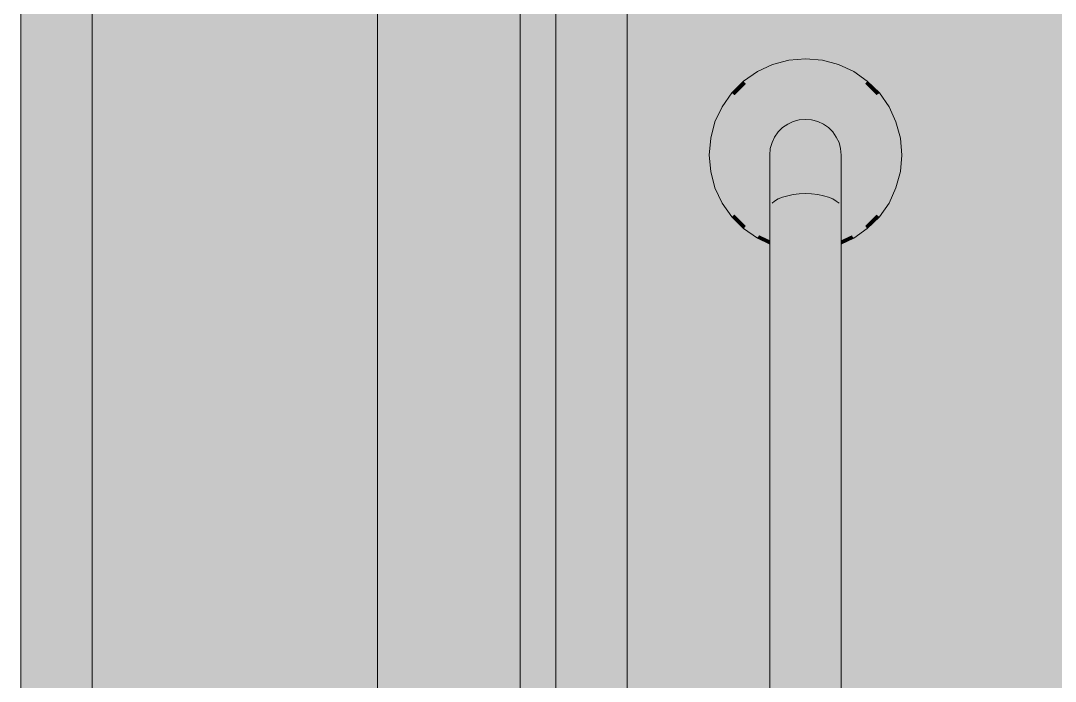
# Model space of a CAD drawing. Header units: millimetres. Extents: x 1499747 to 4230374, y -28481 to 441852.
# Drawn here: x 4052567 to 4052857, y 364830.8 to 365016 of the extents above; entities that cross this region are included whole.
import ezdxf

# ---------------------------------------------------------------- set-up
doc = ezdxf.new("R2010")
doc.units = ezdxf.units.MM
doc.header["$MEASUREMENT"] = 0
doc.layers.add('Чертеж и Рисунок', color=7, linetype='Continuous')

# ---------------------------------------------------------------- blocks, each defined once
blk = doc.blocks.new('zw$CFC4')
at = {"layer": 'Чертеж и Рисунок', "linetype": 'Continuous', "lineweight": 0, "true_color": 0x2e2e2e}
for points in [[(0, 0), (0, 2777.17), (20, 2757.17), (20, 0)], [(140, 120), (20, 0), (20, 2756.43), (140, 2636.43)]]:
    blk.add_hatch(color=250, dxfattribs=at).paths.add_polyline_path(points)
at = {"layer": 'Чертеж и Рисунок', "linetype": 'Continuous', "lineweight": 0, "true_color": 0x84adf9}
blk.add_hatch(color=161, dxfattribs=at).paths.add_polyline_path([(760, 120), (140, 120), (140, 2635), (760, 2635)])
at = {"layer": 'Чертеж и Рисунок', "color": 7, "linetype": 'Continuous', "lineweight": 5}
for points in [[(0, 2775), (0, 0)], [(20, 2755), (20, 0)], [(140, 120), (140, 2597.7)]]:
    blk.add_lwpolyline(points, dxfattribs=at)
blk = doc.blocks.new('zw$3D87')
at = {"color": 1, "lineweight": 40}
blk.add_blockref('zw$CFC4', (55.3, 0), dxfattribs=at)

msp = doc.modelspace()

# ---------------------------------------------------------------- hatches: boundary and pattern name
at = {"layer": 'Чертеж и Рисунок', "linetype": 'Continuous', "lineweight": 0, "true_color": 0x2e2e2e}
for points in [[(4052666.97095, 363828.35626), (4052716.97103, 363828.35626), (4052716.97103, 366628.36054), (4052666.97095, 366628.36054)], [(4052716.97103, 363828.35626), (4052736.97106, 363828.35626), (4052736.97106, 366583.36047), (4052716.97103, 366603.3605)], [(4052761.3711, 364982.95802), (4052760.9711, 364978.35802), (4052761.3711, 364973.85801), (4052762.4711, 364969.558), (4052764.4711, 364965.358), (4052767.07111, 364961.65799), (4052770.27111, 364958.45799), (4052773.97112, 364955.85798), (4052776.97112, 364954.45798), (4052776.97112, 364978.35802), (4052777.07112, 364980.15802), (4052777.57112, 364981.85802), (4052778.27112, 364983.35802), (4052779.27113, 364984.85803), (4052780.47113, 364986.05803), (4052781.97113, 364987.05803), (4052783.47113, 364987.75803), (4052785.17113, 364988.25803), (4052786.97114, 364988.35803), (4052788.67114, 364988.25803), (4052790.37114, 364987.75803), (4052791.97114, 364987.05803), (4052793.37115, 364986.05803), (4052794.57115, 364984.85803), (4052795.57115, 364983.35802), (4052796.37115, 364981.85802), (4052796.77115, 364980.15802), (4052796.97115, 364978.35802), (4052796.97115, 364954.45798), (4052799.97116, 364955.85798), (4052803.67116, 364958.45799), (4052806.87117, 364961.65799), (4052809.47117, 364965.358), (4052811.37117, 364969.558), (4052812.57118, 364973.85801), (4052812.97118, 364978.35802), (4052812.57118, 364982.95802), (4052811.37117, 364987.25803), (4052809.47117, 364991.35804), (4052806.87117, 364995.15804), (4052803.67116, 364998.35805), (4052799.97116, 365000.95805), (4052795.87115, 365002.85805), (4052791.47114, 365003.95806), (4052786.97114, 365004.35806), (4052782.47113, 365003.95806), (4052778.07112, 365002.85805), (4052773.97112, 365000.95805), (4052770.27111, 364998.35805), (4052767.07111, 364995.15804), (4052764.4711, 364991.35804), (4052762.4711, 364987.25803)], [(4052773.47112, 365001.65805), (4052777.77112, 365003.65806), (4052777.77112, 365003.75806), (4052773.47112, 365001.75805)], [(4052773.47112, 365001.75805), (4052777.77112, 365003.75806), (4052777.67112, 365003.75806)], [(4052777.77112, 365003.65806), (4052773.47112, 365001.65805), (4052773.57112, 365001.55805), (4052777.77112, 365003.55805)], [(4052777.77112, 365003.55805), (4052773.57112, 365001.55805), (4052773.57112, 365001.45805), (4052777.87112, 365003.45805)], [(4052773.67112, 365001.35805), (4052777.87112, 365003.25805), (4052777.87112, 365003.45805), (4052773.57112, 365001.45805)], [(4052773.77112, 365001.25805), (4052777.97112, 365003.15805), (4052777.87112, 365003.25805), (4052773.67112, 365001.35805)], [(4052773.87112, 365001.05805), (4052777.97112, 365002.95805), (4052777.97112, 365003.15805), (4052773.77112, 365001.25805)], [(4052773.97112, 365000.95805), (4052778.07112, 365002.85805), (4052777.97112, 365002.95805), (4052773.87112, 365001.05805)], [(4052777.77112, 365003.75806), (4052782.27113, 365004.95806), (4052777.67112, 365003.75806)], [(4052777.77112, 365003.65806), (4052782.27113, 365004.85806), (4052782.27113, 365004.95806), (4052777.77112, 365003.75806)], [(4052777.77112, 365003.65806), (4052777.77112, 365003.55805), (4052782.27113, 365004.75806), (4052782.27113, 365004.85806)], [(4052777.77112, 365003.55805), (4052777.87112, 365003.45805), (4052782.27113, 365004.65806), (4052782.27113, 365004.75806)], [(4052777.87112, 365003.25805), (4052782.37113, 365004.45806), (4052782.27113, 365004.65806), (4052777.87112, 365003.45805)], [(4052777.97112, 365003.15805), (4052782.37113, 365004.35806), (4052782.37113, 365004.45806), (4052777.87112, 365003.25805)], [(4052777.97112, 365002.95805), (4052782.37113, 365004.15806), (4052782.37113, 365004.35806), (4052777.97112, 365003.15805)], [(4052778.07112, 365002.85805), (4052782.47113, 365003.95806), (4052782.37113, 365004.15806), (4052777.97112, 365002.95805)], [(4052782.27113, 365004.85806), (4052786.97114, 365005.25806), (4052786.97114, 365005.35806), (4052782.27113, 365004.95806)], [(4052786.97114, 365005.25806), (4052782.27113, 365004.85806), (4052782.27113, 365004.75806), (4052786.97114, 365005.15806)], [(4052786.97114, 365005.15806), (4052782.27113, 365004.75806), (4052782.27113, 365004.65806), (4052786.97114, 365005.05806)], [(4052782.37113, 365004.45806), (4052786.97114, 365004.85806), (4052786.97114, 365005.05806), (4052782.27113, 365004.65806)], [(4052782.37113, 365004.35806), (4052786.97114, 365004.75806), (4052786.97114, 365004.85806), (4052782.37113, 365004.45806)], [(4052782.37113, 365004.15806), (4052786.97114, 365004.55806), (4052786.97114, 365004.75806), (4052782.37113, 365004.35806)], [(4052782.47113, 365003.95806), (4052786.97114, 365004.35806), (4052786.97114, 365004.55806), (4052782.37113, 365004.15806)], [(4052786.97114, 365005.25806), (4052791.57114, 365004.85806), (4052791.57114, 365004.95806), (4052786.97114, 365005.35806)], [(4052786.97114, 365005.35806), (4052791.57114, 365004.95806), (4052791.67114, 365004.95806)], [(4052791.57114, 365004.85806), (4052786.97114, 365005.25806), (4052786.97114, 365005.15806), (4052791.57114, 365004.75806)], [(4052791.57114, 365004.75806), (4052786.97114, 365005.15806), (4052786.97114, 365005.05806), (4052791.57114, 365004.65806)], [(4052786.97114, 365004.85806), (4052791.57114, 365004.45806), (4052791.57114, 365004.65806), (4052786.97114, 365005.05806)], [(4052786.97114, 365004.75806), (4052791.47114, 365004.35806), (4052791.57114, 365004.45806), (4052786.97114, 365004.85806)], [(4052786.97114, 365004.55806), (4052791.47114, 365004.15806), (4052791.47114, 365004.35806), (4052786.97114, 365004.75806)], [(4052786.97114, 365004.35806), (4052791.47114, 365003.95806), (4052791.47114, 365004.15806), (4052786.97114, 365004.55806)], [(4052791.47114, 365004.35806), (4052795.97115, 365003.15805), (4052795.97115, 365003.25805), (4052791.57114, 365004.45806)], [(4052791.47114, 365004.15806), (4052795.87115, 365002.95805), (4052795.97115, 365003.15805), (4052791.47114, 365004.35806)], [(4052791.47114, 365003.95806), (4052795.87115, 365002.85805), (4052795.87115, 365002.95805), (4052791.47114, 365004.15806)], [(4052791.57114, 365004.85806), (4052796.17115, 365003.65806), (4052796.17115, 365003.75806), (4052791.57114, 365004.95806)], [(4052791.57114, 365004.95806), (4052796.17115, 365003.75806), (4052791.67114, 365004.95806)], [(4052791.57114, 365004.85806), (4052791.57114, 365004.75806), (4052796.07115, 365003.55805), (4052796.17115, 365003.65806)], [(4052791.57114, 365004.65806), (4052796.07115, 365003.45805), (4052796.07115, 365003.55805), (4052791.57114, 365004.75806)], [(4052791.57114, 365004.45806), (4052795.97115, 365003.25805), (4052796.07115, 365003.45805), (4052791.57114, 365004.65806)], [(4052795.87115, 365002.95805), (4052800.07116, 365001.05805), (4052800.07116, 365001.25805), (4052795.97115, 365003.15805)], [(4052795.87115, 365002.85805), (4052799.97116, 365000.95805), (4052800.07116, 365001.05805), (4052795.87115, 365002.95805)], [(4052795.97115, 365003.25805), (4052800.17116, 365001.35805), (4052800.27116, 365001.45805), (4052796.07115, 365003.45805)], [(4052795.97115, 365003.15805), (4052800.07116, 365001.25805), (4052800.17116, 365001.35805), (4052795.97115, 365003.25805)], [(4052796.17115, 365003.65806), (4052796.07115, 365003.55805), (4052800.37116, 365001.55805), (4052800.37116, 365001.65805)], [(4052796.07115, 365003.55805), (4052796.07115, 365003.45805), (4052800.27116, 365001.45805), (4052800.37116, 365001.55805)], [(4052796.17115, 365003.65806), (4052800.37116, 365001.65805), (4052800.37116, 365001.75805), (4052796.17115, 365003.75806)], [(4052796.17115, 365003.75806), (4052800.37116, 365001.75805), (4052800.47116, 365001.75805)], [(4052769.67111, 364999.05805), (4052773.47112, 365001.75805), (4052769.57111, 364999.05805)], [(4052769.67111, 364998.95805), (4052773.47112, 365001.65805), (4052773.47112, 365001.75805), (4052769.67111, 364999.05805)], [(4052769.67111, 364998.95805), (4052769.77111, 364998.85805), (4052773.57112, 365001.55805), (4052773.47112, 365001.65805)], [(4052769.77111, 364998.85805), (4052773.57112, 365001.45805), (4052773.57112, 365001.55805)], [(4052769.87111, 364998.65805), (4052773.67112, 365001.35805), (4052773.57112, 365001.45805), (4052769.77111, 364998.85805)], [(4052769.97111, 364998.55805), (4052773.77112, 365001.25805), (4052773.67112, 365001.35805), (4052769.87111, 364998.65805)], [(4052770.07111, 364998.45805), (4052773.87112, 365001.05805), (4052773.77112, 365001.25805), (4052769.97111, 364998.55805)], [(4052770.27111, 364998.35805), (4052773.97112, 365000.95805), (4052773.87112, 365001.05805), (4052770.07111, 364998.45805)], [(4052799.97116, 365000.95805), (4052803.67116, 364998.35805), (4052803.77116, 364998.45805), (4052800.07116, 365001.05805)], [(4052800.07116, 365001.25805), (4052803.87116, 364998.55805), (4052803.97116, 364998.65805), (4052800.17116, 365001.35805)], [(4052800.07116, 365001.05805), (4052803.77116, 364998.45805), (4052803.87116, 364998.55805), (4052800.07116, 365001.25805)], [(4052800.17116, 365001.35805), (4052803.97116, 364998.65805), (4052804.07116, 364998.85805), (4052800.27116, 365001.45805)], [(4052800.27116, 365001.45805), (4052804.07116, 364998.85805), (4052804.17116, 364998.85805), (4052800.37116, 365001.55805)], [(4052800.37116, 365001.65805), (4052804.17116, 364998.95805), (4052804.27116, 364999.05805), (4052800.37116, 365001.75805)], [(4052800.37116, 365001.75805), (4052804.27116, 364999.05805), (4052800.47116, 365001.75805)], [(4052800.37116, 365001.65805), (4052800.37116, 365001.55805), (4052804.17116, 364998.85805), (4052804.17116, 364998.95805)], [(4052766.37111, 364995.65804), (4052769.67111, 364998.95805), (4052769.67111, 364999.05805), (4052766.27111, 364995.75804)], [(4052766.27111, 364995.75804), (4052769.67111, 364999.05805), (4052769.57111, 364999.05805)], [(4052766.37111, 364995.65804), (4052766.47111, 364995.55804), (4052769.77111, 364998.85805), (4052769.67111, 364998.95805)], [(4052766.47111, 364995.55804), (4052766.57111, 364995.55804), (4052769.77111, 364998.85805)], [(4052766.67111, 364995.45804), (4052769.87111, 364998.65805), (4052769.77111, 364998.85805), (4052766.57111, 364995.55804)], [(4052766.77111, 364995.35804), (4052769.97111, 364998.55805), (4052769.87111, 364998.65805), (4052766.67111, 364995.45804)], [(4052766.87111, 364995.25804), (4052770.07111, 364998.45805), (4052769.97111, 364998.55805), (4052766.77111, 364995.35804)], [(4052767.07111, 364995.15804), (4052770.27111, 364998.35805), (4052770.07111, 364998.45805), (4052766.87111, 364995.25804)], [(4052803.67116, 364998.35805), (4052806.87117, 364995.15804), (4052806.97117, 364995.25804), (4052803.77116, 364998.45805)], [(4052803.77116, 364998.45805), (4052806.97117, 364995.25804), (4052807.07117, 364995.35804), (4052803.87116, 364998.55805)], [(4052803.87116, 364998.55805), (4052807.07117, 364995.35804), (4052807.27117, 364995.45804), (4052803.97116, 364998.65805)], [(4052803.97116, 364998.65805), (4052807.27117, 364995.45804), (4052807.37117, 364995.55804), (4052804.07116, 364998.85805)], [(4052804.17116, 364998.85805), (4052804.07116, 364998.85805), (4052807.37117, 364995.55804), (4052807.47117, 364995.55804)], [(4052804.17116, 364998.95805), (4052807.57117, 364995.65804), (4052807.57117, 364995.75804), (4052804.27116, 364999.05805)], [(4052804.17116, 364998.95805), (4052804.17116, 364998.85805), (4052807.47117, 364995.55804), (4052807.57117, 364995.65804)], [(4052804.27116, 364999.05805), (4052807.57117, 364995.75804), (4052807.67117, 364995.75804)], [(4052763.6711, 364991.85804), (4052766.37111, 364995.65804), (4052766.27111, 364995.75804), (4052763.5711, 364991.85804)], [(4052766.37111, 364995.65804), (4052763.6711, 364991.85804), (4052763.7711, 364991.75804), (4052766.47111, 364995.55804)], [(4052763.7711, 364991.75804), (4052763.8711, 364991.75804), (4052766.57111, 364995.55804), (4052766.47111, 364995.55804)], [(4052763.9711, 364991.65804), (4052766.67111, 364995.45804), (4052766.57111, 364995.55804), (4052763.8711, 364991.75804)], [(4052764.1711, 364991.55804), (4052766.77111, 364995.35804), (4052766.67111, 364995.45804), (4052763.9711, 364991.65804)], [(4052764.2711, 364991.45804), (4052766.87111, 364995.25804), (4052766.77111, 364995.35804), (4052764.1711, 364991.55804)], [(4052764.4711, 364991.35804), (4052767.07111, 364995.15804), (4052766.87111, 364995.25804), (4052764.2711, 364991.45804)], [(4052806.87117, 364995.15804), (4052809.47117, 364991.35804), (4052809.57117, 364991.45804), (4052806.97117, 364995.25804)], [(4052806.97117, 364995.25804), (4052809.57117, 364991.45804), (4052809.77117, 364991.55804), (4052807.07117, 364995.35804)], [(4052807.07117, 364995.35804), (4052809.77117, 364991.55804), (4052809.87117, 364991.65804), (4052807.27117, 364995.45804)], [(4052807.27117, 364995.45804), (4052809.87117, 364991.65804), (4052809.97117, 364991.75804), (4052807.37117, 364995.55804)], [(4052807.47117, 364995.55804), (4052807.37117, 364995.55804), (4052809.97117, 364991.75804), (4052810.17117, 364991.75804)], [(4052807.57117, 364995.65804), (4052807.47117, 364995.55804), (4052810.17117, 364991.75804), (4052810.17117, 364991.85804)], [(4052807.57117, 364995.65804), (4052810.17117, 364991.85804), (4052810.27117, 364991.85804), (4052807.57117, 364995.75804)], [(4052807.57117, 364995.75804), (4052810.27117, 364991.85804), (4052810.37117, 364991.85804), (4052807.67117, 364995.75804)], [(4052761.6711, 364987.65803), (4052763.5711, 364991.85804), (4052761.5711, 364987.65803)], [(4052761.6711, 364987.55803), (4052761.7711, 364987.55803), (4052763.7711, 364991.75804), (4052763.6711, 364991.85804)], [(4052761.6711, 364987.65803), (4052761.6711, 364987.55803), (4052763.6711, 364991.85804), (4052763.5711, 364991.85804)], [(4052761.7711, 364987.55803), (4052761.8711, 364987.55803), (4052763.8711, 364991.75804), (4052763.7711, 364991.75804)], [(4052763.8711, 364991.75804), (4052761.8711, 364987.55803), (4052762.0711, 364987.45803), (4052763.9711, 364991.65804)], [(4052763.9711, 364991.65804), (4052762.0711, 364987.45803), (4052762.1711, 364987.45803), (4052764.1711, 364991.55804)], [(4052762.1711, 364987.45803), (4052762.3711, 364987.35803), (4052764.2711, 364991.45804), (4052764.1711, 364991.55804)], [(4052762.3711, 364987.35803), (4052762.4711, 364987.25803), (4052764.4711, 364991.35804), (4052764.2711, 364991.45804)], [(4052809.47117, 364991.35804), (4052811.37117, 364987.25803), (4052811.57117, 364987.35803), (4052809.57117, 364991.45804)], [(4052809.57117, 364991.45804), (4052811.57117, 364987.35803), (4052811.67117, 364987.45803), (4052809.77117, 364991.55804)], [(4052809.77117, 364991.55804), (4052811.67117, 364987.45803), (4052811.87118, 364987.45803), (4052809.87117, 364991.65804)], [(4052809.87117, 364991.65804), (4052811.87118, 364987.45803), (4052811.97118, 364987.55803), (4052809.97117, 364991.75804)], [(4052810.17117, 364991.75804), (4052809.97117, 364991.75804), (4052811.97118, 364987.55803), (4052812.07118, 364987.55803)], [(4052810.17117, 364991.75804), (4052812.07118, 364987.55803), (4052812.17118, 364987.55803), (4052810.17117, 364991.85804)], [(4052810.17117, 364991.85804), (4052812.17118, 364987.55803), (4052812.27118, 364987.65803), (4052810.27117, 364991.85804)], [(4052810.27117, 364991.85804), (4052812.27118, 364987.65803), (4052810.37117, 364991.85804)], [(4052783.47113, 364967.258), (4052785.17113, 364967.458), (4052785.17113, 364988.25803), (4052783.47113, 364987.75803)], [(4052785.17113, 364967.458), (4052786.97114, 364967.558), (4052786.97114, 364988.35803), (4052785.17113, 364988.25803)], [(4052786.97114, 364967.558), (4052788.67114, 364967.458), (4052788.67114, 364988.25803), (4052786.97114, 364988.35803)], [(4052788.67114, 364967.458), (4052790.37114, 364967.258), (4052790.37114, 364987.75803), (4052788.67114, 364988.25803)], [(4052760.4711, 364983.05802), (4052761.6711, 364987.55803), (4052761.6711, 364987.65803), (4052760.3711, 364983.05802)], [(4052760.3711, 364983.05802), (4052761.6711, 364987.65803), (4052761.5711, 364987.65803)], [(4052761.6711, 364987.55803), (4052760.4711, 364983.05802), (4052760.5711, 364983.05802), (4052761.7711, 364987.55803)], [(4052761.7711, 364987.55803), (4052760.5711, 364983.05802), (4052760.6711, 364983.05802), (4052761.8711, 364987.55803)], [(4052760.8711, 364982.95802), (4052762.0711, 364987.45803), (4052761.8711, 364987.55803), (4052760.6711, 364983.05802)], [(4052760.9711, 364982.95802), (4052762.1711, 364987.45803), (4052762.0711, 364987.45803), (4052760.8711, 364982.95802)], [(4052761.1711, 364982.95802), (4052762.3711, 364987.35803), (4052762.1711, 364987.45803), (4052760.9711, 364982.95802)], [(4052761.3711, 364982.95802), (4052762.4711, 364987.25803), (4052762.3711, 364987.35803), (4052761.1711, 364982.95802)], [(4052779.27113, 364966.058), (4052780.47113, 364966.558), (4052780.47113, 364986.05803), (4052779.27113, 364984.85803)], [(4052780.47113, 364966.558), (4052781.97113, 364966.958), (4052781.97113, 364987.05803), (4052780.47113, 364986.05803)], [(4052781.97113, 364966.958), (4052783.47113, 364967.258), (4052783.47113, 364987.75803), (4052781.97113, 364987.05803)], [(4052790.37114, 364967.258), (4052791.97114, 364966.958), (4052791.97114, 364987.05803), (4052790.37114, 364987.75803)], [(4052791.97114, 364966.958), (4052793.37115, 364966.558), (4052793.37115, 364986.05803), (4052791.97114, 364987.05803)], [(4052793.37115, 364966.558), (4052794.57115, 364966.058), (4052794.57115, 364984.85803), (4052793.37115, 364986.05803)], [(4052811.37117, 364987.25803), (4052812.57118, 364982.95802), (4052812.67118, 364982.95802), (4052811.57117, 364987.35803)], [(4052811.57117, 364987.35803), (4052812.67118, 364982.95802), (4052812.87118, 364982.95802), (4052811.67117, 364987.45803)], [(4052811.67117, 364987.45803), (4052812.87118, 364982.95802), (4052813.07118, 364982.95802), (4052811.87118, 364987.45803)], [(4052811.87118, 364987.45803), (4052813.07118, 364982.95802), (4052813.17118, 364983.05802), (4052811.97118, 364987.55803)], [(4052812.07118, 364987.55803), (4052811.97118, 364987.55803), (4052813.17118, 364983.05802), (4052813.27118, 364983.05802)], [(4052812.17118, 364987.55803), (4052812.07118, 364987.55803), (4052813.27118, 364983.05802), (4052813.37118, 364983.05802)], [(4052812.17118, 364987.55803), (4052813.37118, 364983.05802), (4052813.47118, 364983.05802), (4052812.27118, 364987.65803)], [(4052812.27118, 364987.65803), (4052813.47118, 364983.05802), (4052813.57118, 364983.05802)], [(4052760.0711, 364978.35802), (4052760.4711, 364983.05802), (4052760.3711, 364983.05802), (4052759.9711, 364978.35802)], [(4052760.0711, 364978.35802), (4052760.1711, 364978.35802), (4052760.5711, 364983.05802), (4052760.4711, 364983.05802)], [(4052760.1711, 364978.35802), (4052760.2711, 364978.35802), (4052760.6711, 364983.05802), (4052760.5711, 364983.05802)], [(4052760.4711, 364978.35802), (4052760.8711, 364982.95802), (4052760.6711, 364983.05802), (4052760.2711, 364978.35802)], [(4052760.5711, 364978.35802), (4052760.9711, 364982.95802), (4052760.8711, 364982.95802), (4052760.4711, 364978.35802)], [(4052760.7711, 364978.35802), (4052761.1711, 364982.95802), (4052760.9711, 364982.95802), (4052760.5711, 364978.35802)], [(4052760.9711, 364978.35802), (4052761.3711, 364982.95802), (4052761.1711, 364982.95802), (4052760.7711, 364978.35802)], [(4052777.57112, 364964.858), (4052778.27112, 364965.458), (4052778.27112, 364983.35802), (4052777.57112, 364981.85802)], [(4052778.27112, 364965.458), (4052779.27113, 364966.058), (4052779.27113, 364984.85803), (4052778.27112, 364983.35802)], [(4052794.57115, 364966.058), (4052795.57115, 364965.458), (4052795.57115, 364983.35802), (4052794.57115, 364984.85803)], [(4052795.57115, 364965.458), (4052796.37115, 364964.858), (4052796.37115, 364981.85802), (4052795.57115, 364983.35802)], [(4052812.57118, 364982.95802), (4052812.97118, 364978.35802), (4052813.07118, 364978.35802), (4052812.67118, 364982.95802)], [(4052812.67118, 364982.95802), (4052813.07118, 364978.35802), (4052813.27118, 364978.35802), (4052812.87118, 364982.95802)], [(4052812.87118, 364982.95802), (4052813.27118, 364978.35802), (4052813.47118, 364978.35802), (4052813.07118, 364982.95802)], [(4052813.07118, 364982.95802), (4052813.47118, 364978.35802), (4052813.57118, 364978.35802), (4052813.17118, 364983.05802)], [(4052813.17118, 364983.05802), (4052813.57118, 364978.35802), (4052813.67118, 364978.35802), (4052813.27118, 364983.05802)], [(4052813.27118, 364983.05802), (4052813.67118, 364978.35802), (4052813.77118, 364978.35802), (4052813.37118, 364983.05802)], [(4052813.37118, 364983.05802), (4052813.77118, 364978.35802), (4052813.87118, 364978.35802), (4052813.47118, 364983.05802)], [(4052813.47118, 364983.05802), (4052813.87118, 364978.35802), (4052813.97118, 364978.35802)], [(4052813.47118, 364983.05802), (4052813.97118, 364978.35802), (4052813.57118, 364983.05802)], [(4052776.97112, 364963.35799), (4052777.07112, 364964.15799), (4052777.07112, 364980.15802), (4052776.97112, 364978.35802)], [(4052777.07112, 364964.15799), (4052777.57112, 364964.858), (4052777.57112, 364981.85802), (4052777.07112, 364980.15802)], [(4052796.37115, 364964.858), (4052796.77115, 364964.15799), (4052796.77115, 364980.15802), (4052796.37115, 364981.85802)], [(4052796.77115, 364964.15799), (4052796.97115, 364963.35799), (4052796.97115, 364978.35802), (4052796.77115, 364980.15802)], [(4052760.4711, 364973.75801), (4052760.0711, 364978.35802), (4052759.9711, 364978.35802), (4052760.3711, 364973.75801)], [(4052760.0711, 364978.35802), (4052760.4711, 364973.75801), (4052760.5711, 364973.75801), (4052760.1711, 364978.35802)], [(4052760.1711, 364978.35802), (4052760.5711, 364973.75801), (4052760.6711, 364973.75801), (4052760.2711, 364978.35802)], [(4052760.8711, 364973.75801), (4052760.4711, 364978.35802), (4052760.2711, 364978.35802), (4052760.6711, 364973.75801)], [(4052760.9711, 364973.85801), (4052760.5711, 364978.35802), (4052760.4711, 364978.35802), (4052760.8711, 364973.75801)], [(4052761.1711, 364973.85801), (4052760.7711, 364978.35802), (4052760.5711, 364978.35802), (4052760.9711, 364973.85801)], [(4052761.3711, 364973.85801), (4052760.9711, 364978.35802), (4052760.7711, 364978.35802), (4052761.1711, 364973.85801)], [(4052812.97118, 364978.35802), (4052812.57118, 364973.85801), (4052812.67118, 364973.85801), (4052813.07118, 364978.35802)], [(4052813.07118, 364978.35802), (4052812.67118, 364973.85801), (4052812.87118, 364973.85801), (4052813.27118, 364978.35802)], [(4052813.27118, 364978.35802), (4052812.87118, 364973.85801), (4052813.07118, 364973.75801), (4052813.47118, 364978.35802)], [(4052813.47118, 364978.35802), (4052813.07118, 364973.75801), (4052813.17118, 364973.75801), (4052813.57118, 364978.35802)], [(4052813.17118, 364973.75801), (4052813.27118, 364973.75801), (4052813.67118, 364978.35802), (4052813.57118, 364978.35802)], [(4052813.27118, 364973.75801), (4052813.37118, 364973.75801), (4052813.77118, 364978.35802), (4052813.67118, 364978.35802)], [(4052813.77118, 364978.35802), (4052813.37118, 364973.75801), (4052813.47118, 364973.75801), (4052813.87118, 364978.35802)], [(4052813.87118, 364978.35802), (4052813.47118, 364973.75801), (4052813.97118, 364978.35802)], [(4052813.97118, 364978.35802), (4052813.47118, 364973.75801), (4052813.57118, 364973.75801)], [(4052761.6711, 364969.258), (4052760.4711, 364973.75801), (4052760.3711, 364973.75801), (4052761.6711, 364969.158)], [(4052761.6711, 364969.158), (4052760.3711, 364973.75801), (4052761.5711, 364969.158)], [(4052760.4711, 364973.75801), (4052761.6711, 364969.258), (4052761.7711, 364969.258), (4052760.5711, 364973.75801)], [(4052760.5711, 364973.75801), (4052761.7711, 364969.258), (4052761.8711, 364969.258), (4052760.6711, 364973.75801)], [(4052762.0711, 364969.358), (4052760.8711, 364973.75801), (4052760.6711, 364973.75801), (4052761.8711, 364969.258)], [(4052762.1711, 364969.358), (4052760.9711, 364973.85801), (4052760.8711, 364973.75801), (4052762.0711, 364969.358)], [(4052762.3711, 364969.458), (4052761.1711, 364973.85801), (4052760.9711, 364973.85801), (4052762.1711, 364969.358)], [(4052762.4711, 364969.558), (4052761.3711, 364973.85801), (4052761.1711, 364973.85801), (4052762.3711, 364969.458)], [(4052812.57118, 364973.85801), (4052811.37117, 364969.558), (4052811.57117, 364969.458), (4052812.67118, 364973.85801)], [(4052812.67118, 364973.85801), (4052811.57117, 364969.458), (4052811.67117, 364969.358), (4052812.87118, 364973.85801)], [(4052812.87118, 364973.85801), (4052811.67117, 364969.358), (4052811.87118, 364969.358), (4052813.07118, 364973.75801)], [(4052813.07118, 364973.75801), (4052811.87118, 364969.358), (4052811.97118, 364969.258), (4052813.17118, 364973.75801)], [(4052811.97118, 364969.258), (4052812.07118, 364969.258), (4052813.27118, 364973.75801), (4052813.17118, 364973.75801)], [(4052812.07118, 364969.258), (4052812.17118, 364969.258), (4052813.37118, 364973.75801), (4052813.27118, 364973.75801)], [(4052813.37118, 364973.75801), (4052812.17118, 364969.258), (4052812.27118, 364969.158), (4052813.47118, 364973.75801)], [(4052813.47118, 364973.75801), (4052812.27118, 364969.158), (4052813.57118, 364973.75801)], [(4052763.5711, 364964.958), (4052761.6711, 364969.158), (4052761.5711, 364969.158), (4052763.5711, 364964.858)], [(4052761.7711, 364969.258), (4052761.6711, 364969.258), (4052763.6711, 364964.958), (4052763.7711, 364965.058)], [(4052761.6711, 364969.158), (4052763.5711, 364964.958), (4052763.6711, 364964.958), (4052761.6711, 364969.258)], [(4052761.7711, 364969.258), (4052763.7711, 364965.058), (4052763.8711, 364965.058), (4052761.8711, 364969.258)], [(4052761.8711, 364969.258), (4052763.8711, 364965.058), (4052763.9711, 364965.158), (4052762.0711, 364969.358)], [(4052762.0711, 364969.358), (4052763.9711, 364965.158), (4052764.1711, 364965.258), (4052762.1711, 364969.358)], [(4052762.3711, 364969.458), (4052762.1711, 364969.358), (4052764.1711, 364965.258), (4052764.2711, 364965.358)], [(4052762.4711, 364969.558), (4052762.3711, 364969.458), (4052764.2711, 364965.358), (4052764.4711, 364965.358)], [(4052811.37117, 364969.558), (4052809.47117, 364965.358), (4052809.57117, 364965.358), (4052811.57117, 364969.458)], [(4052811.57117, 364969.458), (4052809.57117, 364965.358), (4052809.77117, 364965.258), (4052811.67117, 364969.358)], [(4052811.67117, 364969.358), (4052809.77117, 364965.258), (4052809.87117, 364965.158), (4052811.87118, 364969.358)], [(4052811.87118, 364969.358), (4052809.87117, 364965.158), (4052809.97117, 364965.058), (4052811.97118, 364969.258)], [(4052809.97117, 364965.058), (4052810.17117, 364965.058), (4052812.07118, 364969.258), (4052811.97118, 364969.258)], [(4052810.17117, 364965.058), (4052810.17117, 364964.958), (4052812.17118, 364969.258), (4052812.07118, 364969.258)], [(4052812.17118, 364969.258), (4052810.17117, 364964.958), (4052810.27117, 364964.958), (4052812.27118, 364969.158)], [(4052812.27118, 364969.158), (4052810.27117, 364964.958), (4052810.27117, 364964.858)], [(4052812.27118, 364969.158), (4052810.27117, 364964.858), (4052810.37117, 364964.858)], [(4052766.37111, 364961.15799), (4052763.6711, 364964.958), (4052763.5711, 364964.958), (4052766.27111, 364961.05799)], [(4052763.5711, 364964.858), (4052766.27111, 364961.05799), (4052763.5711, 364964.958)], [(4052763.7711, 364965.058), (4052763.6711, 364964.958), (4052766.37111, 364961.15799), (4052766.47111, 364961.15799)], [(4052763.8711, 364965.058), (4052763.7711, 364965.058), (4052766.47111, 364961.15799), (4052766.57111, 364961.25799)], [(4052766.67111, 364961.35799), (4052763.9711, 364965.158), (4052763.8711, 364965.058), (4052766.57111, 364961.25799)], [(4052766.77111, 364961.45799), (4052764.1711, 364965.258), (4052763.9711, 364965.158), (4052766.67111, 364961.35799)], [(4052766.87111, 364961.55799), (4052764.2711, 364965.358), (4052764.1711, 364965.258), (4052766.77111, 364961.45799)], [(4052767.07111, 364961.65799), (4052764.4711, 364965.358), (4052764.2711, 364965.358), (4052766.87111, 364961.55799)], [(4052777.57112, 364691.95758), (4052778.27112, 364691.35758), (4052778.27112, 364965.458), (4052777.57112, 364964.858)], [(4052778.27112, 364691.35758), (4052779.27113, 364690.75758), (4052779.27113, 364966.058), (4052778.27112, 364965.458)], [(4052779.27113, 364690.75758), (4052780.47113, 364690.25758), (4052780.47113, 364966.558), (4052779.27113, 364966.058)], [(4052780.47113, 364690.25758), (4052781.97113, 364689.85758), (4052781.97113, 364966.958), (4052780.47113, 364966.558)], [(4052781.97113, 364689.85758), (4052783.47113, 364689.45758), (4052783.47113, 364967.258), (4052781.97113, 364966.958)], [(4052783.47113, 364689.45758), (4052785.17113, 364689.35757), (4052785.17113, 364967.458), (4052783.47113, 364967.258)], [(4052785.17113, 364689.35757), (4052786.97114, 364689.25757), (4052786.97114, 364967.558), (4052785.17113, 364967.458)], [(4052786.97114, 364689.25757), (4052788.67114, 364689.35757), (4052788.67114, 364967.458), (4052786.97114, 364967.558)], [(4052788.67114, 364689.35757), (4052790.37114, 364689.45758), (4052790.37114, 364967.258), (4052788.67114, 364967.458)], [(4052790.37114, 364689.45758), (4052791.97114, 364689.85758), (4052791.97114, 364966.958), (4052790.37114, 364967.258)], [(4052791.97114, 364689.85758), (4052793.37115, 364690.25758), (4052793.37115, 364966.558), (4052791.97114, 364966.958)], [(4052793.37115, 364690.25758), (4052794.57115, 364690.75758), (4052794.57115, 364966.058), (4052793.37115, 364966.558)], [(4052794.57115, 364690.75758), (4052795.57115, 364691.35758), (4052795.57115, 364965.458), (4052794.57115, 364966.058)], [(4052795.57115, 364691.35758), (4052796.37115, 364691.95758), (4052796.37115, 364964.858), (4052795.57115, 364965.458)], [(4052809.47117, 364965.358), (4052806.87117, 364961.65799), (4052806.97117, 364961.55799), (4052809.57117, 364965.358)], [(4052809.57117, 364965.358), (4052806.97117, 364961.55799), (4052807.07117, 364961.45799), (4052809.77117, 364965.258)], [(4052809.77117, 364965.258), (4052807.07117, 364961.45799), (4052807.27117, 364961.35799), (4052809.87117, 364965.158)], [(4052809.87117, 364965.158), (4052807.27117, 364961.35799), (4052807.37117, 364961.25799), (4052809.97117, 364965.058)], [(4052807.37117, 364961.25799), (4052807.47117, 364961.15799), (4052810.17117, 364965.058), (4052809.97117, 364965.058)], [(4052807.47117, 364961.15799), (4052807.57117, 364961.15799), (4052810.17117, 364964.958), (4052810.17117, 364965.058)], [(4052810.17117, 364964.958), (4052807.57117, 364961.15799), (4052807.57117, 364961.05799), (4052810.27117, 364964.958)], [(4052810.27117, 364964.958), (4052807.57117, 364961.05799), (4052810.27117, 364964.858)], [(4052776.97112, 364693.35758), (4052777.07112, 364692.65758), (4052777.07112, 364964.15799), (4052776.97112, 364963.35799)], [(4052777.07112, 364692.65758), (4052777.57112, 364691.95758), (4052777.57112, 364964.858), (4052777.07112, 364964.15799)], [(4052796.37115, 364691.95758), (4052796.77115, 364692.65758), (4052796.77115, 364964.15799), (4052796.37115, 364964.858)], [(4052796.77115, 364692.65758), (4052796.97115, 364693.35758), (4052796.97115, 364963.35799), (4052796.77115, 364964.15799)], [(4052810.27117, 364964.858), (4052807.57117, 364961.05799), (4052807.67117, 364961.05799), (4052810.37117, 364964.858)], [(4052769.67111, 364957.85799), (4052766.37111, 364961.15799), (4052766.27111, 364961.05799), (4052769.67111, 364957.75798)], [(4052769.67111, 364957.75798), (4052766.27111, 364961.05799), (4052769.57111, 364957.75798)], [(4052766.47111, 364961.15799), (4052766.37111, 364961.15799), (4052769.67111, 364957.85799), (4052769.77111, 364957.85799)], [(4052766.57111, 364961.25799), (4052766.47111, 364961.15799), (4052769.77111, 364957.85799), (4052769.77111, 364957.95799)], [(4052769.87111, 364958.05799), (4052766.67111, 364961.35799), (4052766.57111, 364961.25799), (4052769.77111, 364957.95799)], [(4052769.97111, 364958.25799), (4052766.77111, 364961.45799), (4052766.67111, 364961.35799), (4052769.87111, 364958.05799)], [(4052770.07111, 364958.35799), (4052766.87111, 364961.55799), (4052766.77111, 364961.45799), (4052769.97111, 364958.25799)], [(4052770.27111, 364958.45799), (4052767.07111, 364961.65799), (4052766.87111, 364961.55799), (4052770.07111, 364958.35799)], [(4052806.87117, 364961.65799), (4052803.67116, 364958.45799), (4052803.77116, 364958.35799), (4052806.97117, 364961.55799)], [(4052806.97117, 364961.55799), (4052803.77116, 364958.35799), (4052803.87116, 364958.25799), (4052807.07117, 364961.45799)], [(4052807.07117, 364961.45799), (4052803.87116, 364958.25799), (4052803.97116, 364958.05799), (4052807.27117, 364961.35799)], [(4052807.27117, 364961.35799), (4052803.97116, 364958.05799), (4052804.07116, 364957.95799), (4052807.37117, 364961.25799)], [(4052804.07116, 364957.95799), (4052804.17116, 364957.85799), (4052807.47117, 364961.15799), (4052807.37117, 364961.25799)], [(4052804.17116, 364957.85799), (4052807.57117, 364961.15799), (4052807.47117, 364961.15799)], [(4052807.57117, 364961.15799), (4052804.17116, 364957.85799), (4052804.27116, 364957.75798), (4052807.57117, 364961.05799)], [(4052807.57117, 364961.05799), (4052804.27116, 364957.75798), (4052807.67117, 364961.05799)], [(4052773.47112, 364955.05798), (4052769.67111, 364957.75798), (4052769.57111, 364957.75798)], [(4052769.67111, 364957.85799), (4052773.47112, 364955.15798), (4052773.57112, 364955.25798), (4052769.77111, 364957.85799)], [(4052773.47112, 364955.15798), (4052769.67111, 364957.85799), (4052769.67111, 364957.75798), (4052773.47112, 364955.05798)], [(4052773.67112, 364955.45798), (4052769.87111, 364958.05799), (4052769.77111, 364957.95799), (4052773.57112, 364955.35798)], [(4052769.77111, 364957.85799), (4052773.57112, 364955.25798), (4052773.57112, 364955.35798), (4052769.77111, 364957.95799)], [(4052773.77112, 364955.55798), (4052769.97111, 364958.25799), (4052769.87111, 364958.05799), (4052773.67112, 364955.45798)], [(4052773.87112, 364955.75798), (4052770.07111, 364958.35799), (4052769.97111, 364958.25799), (4052773.77112, 364955.55798)], [(4052773.97112, 364955.85798), (4052770.27111, 364958.45799), (4052770.07111, 364958.35799), (4052773.87112, 364955.75798)], [(4052803.67116, 364958.45799), (4052799.97116, 364955.85798), (4052800.07116, 364955.75798), (4052803.77116, 364958.35799)], [(4052803.77116, 364958.35799), (4052800.07116, 364955.75798), (4052800.07116, 364955.55798), (4052803.87116, 364958.25799)], [(4052803.87116, 364958.25799), (4052800.07116, 364955.55798), (4052800.17116, 364955.45798), (4052803.97116, 364958.05799)], [(4052803.97116, 364958.05799), (4052800.17116, 364955.45798), (4052800.27116, 364955.35798), (4052804.07116, 364957.95799)], [(4052800.27116, 364955.35798), (4052800.37116, 364955.25798), (4052804.17116, 364957.85799), (4052804.07116, 364957.95799)], [(4052800.37116, 364955.25798), (4052800.37116, 364955.15798), (4052804.17116, 364957.85799)], [(4052804.17116, 364957.85799), (4052800.37116, 364955.15798), (4052800.37116, 364955.05798), (4052804.27116, 364957.75798)], [(4052804.27116, 364957.75798), (4052800.37116, 364955.05798), (4052800.47116, 364955.05798)], [(4052773.57112, 364955.25798), (4052773.47112, 364955.15798), (4052776.97112, 364953.55798), (4052776.97112, 364953.65798)], [(4052773.47112, 364955.15798), (4052773.47112, 364955.05798), (4052776.97112, 364953.45798), (4052776.97112, 364953.55798)], [(4052773.47112, 364955.05798), (4052776.97112, 364953.35798), (4052776.97112, 364953.45798)], [(4052773.67112, 364955.45798), (4052773.57112, 364955.35798), (4052776.97112, 364953.75798), (4052776.97112, 364953.95798)], [(4052773.57112, 364955.35798), (4052773.57112, 364955.25798), (4052776.97112, 364953.65798), (4052776.97112, 364953.75798)], [(4052773.77112, 364955.55798), (4052773.67112, 364955.45798), (4052776.97112, 364953.95798), (4052776.97112, 364954.15798)], [(4052773.87112, 364955.75798), (4052773.77112, 364955.55798), (4052776.97112, 364954.15798), (4052776.97112, 364954.25798)], [(4052773.97112, 364955.85798), (4052773.87112, 364955.75798), (4052776.97112, 364954.25798), (4052776.97112, 364954.45798)], [(4052799.97116, 364955.85798), (4052796.97115, 364954.45798), (4052796.97115, 364954.25798), (4052800.07116, 364955.75798)], [(4052800.07116, 364955.75798), (4052796.97115, 364954.25798), (4052796.97115, 364954.15798), (4052800.07116, 364955.55798)], [(4052800.07116, 364955.55798), (4052796.97115, 364954.15798), (4052796.97115, 364953.95798), (4052800.17116, 364955.45798)], [(4052800.17116, 364955.45798), (4052796.97115, 364953.95798), (4052796.97115, 364953.75798), (4052800.27116, 364955.35798)], [(4052796.97115, 364953.75798), (4052796.97115, 364953.65798), (4052800.37116, 364955.25798), (4052800.27116, 364955.35798)], [(4052796.97115, 364953.65798), (4052796.97115, 364953.55798), (4052800.37116, 364955.15798), (4052800.37116, 364955.25798)], [(4052800.37116, 364955.15798), (4052796.97115, 364953.55798), (4052796.97115, 364953.45798), (4052800.37116, 364955.05798)], [(4052800.37116, 364955.05798), (4052796.97115, 364953.45798), (4052796.97115, 364953.35798), (4052800.47116, 364955.05798)]]:
    msp.add_hatch(color=250, dxfattribs=at).paths.add_polyline_path(points)
h = msp.add_hatch(color=250, dxfattribs=at)
h.paths.add_polyline_path([(4052736.97106, 363828.35626), (4052856.97123, 363948.35643), (4052856.97123, 366463.3603), (4052736.97106, 366583.36047)])
h.paths.add_polyline_path([(4052760.37112, 364973.75802), (4052759.9711, 364978.35803), (4052760.37112, 364983.05804), (4052761.57109, 364987.65805), (4052763.5711, 364991.85804), (4052766.2711, 364995.75805), (4052769.57113, 364999.05804), (4052773.47111, 365001.75804), (4052777.67114, 365003.75805), (4052782.27114, 365004.95807), (4052786.97116, 365005.35804), (4052791.67113, 365004.95807), (4052796.17117, 365003.75805), (4052800.47116, 365001.75804), (4052804.27118, 364999.05804), (4052807.67117, 364995.75805), (4052810.37117, 364991.85804), (4052812.27118, 364987.65805), (4052813.57119, 364983.05804), (4052813.97117, 364978.35803), (4052813.57119, 364973.75802), (4052812.27118, 364969.15801), (4052810.37117, 364964.85798), (4052807.67117, 364961.05801), (4052804.27118, 364957.75798), (4052800.47116, 364955.05798), (4052796.97117, 364953.35798), (4052796.97117, 364703.45759), (4052800.47116, 364701.7576), (4052804.27118, 364699.0576), (4052807.67117, 364695.75757), (4052810.37117, 364691.85759), (4052812.27118, 364687.65756), (4052813.57119, 364683.05755), (4052813.97117, 364678.35754), (4052813.57119, 364673.75753), (4052812.27118, 364669.15753), (4052810.37117, 364664.85753), (4052807.67117, 364661.05752), (4052804.27118, 364657.75753), (4052800.47116, 364655.05753), (4052796.17117, 364653.05752), (4052791.67113, 364651.85751), (4052786.97116, 364651.35752), (4052782.27114, 364651.85751), (4052777.67114, 364653.05752), (4052773.47111, 364655.05753), (4052769.57113, 364657.75753), (4052766.2711, 364661.05752), (4052763.5711, 364664.85753), (4052761.57109, 364669.15753), (4052760.37112, 364673.75753), (4052759.9711, 364678.35754), (4052760.37112, 364683.05755), (4052761.57109, 364687.65756), (4052763.5711, 364691.85759), (4052766.2711, 364695.75757), (4052769.57113, 364699.0576), (4052773.47111, 364701.7576), (4052776.9711, 364703.45759), (4052776.9711, 364953.35798), (4052773.47111, 364955.05798), (4052769.57113, 364957.75798), (4052766.2711, 364961.05801), (4052763.5711, 364964.85798), (4052761.57109, 364969.15801)], flags=0)

# ---------------------------------------------------------------- linework, layer by layer
at = {"layer": 'Чертеж и Рисунок', "color": 253, "linetype": 'Continuous', "lineweight": 5, "true_color": 0xaaaaaa}
msp.add_lwpolyline([(4052666.97095, 368578.36352), (4052666.97095, 363828.35626)], dxfattribs=at)
at = {"layer": 'Чертеж и Рисунок', "color": 7, "linetype": 'Continuous', "lineweight": 5}
for points in [[(4052716.97103, 363828.35626), (4052716.97103, 366603.3605)], [(4052736.97106, 363828.35626), (4052736.97106, 366583.36047)], [(4052777.67112, 365003.75806), (4052773.47112, 365001.75805)], [(4052782.27113, 365004.95806), (4052777.67112, 365003.75806)], [(4052786.97114, 365005.35806), (4052782.27113, 365004.95806)], [(4052791.67114, 365004.95806), (4052786.97114, 365005.35806)], [(4052796.17115, 365003.75806), (4052791.67114, 365004.95806)], [(4052800.47116, 365001.75805), (4052796.17115, 365003.75806)], [(4052773.47112, 365001.75805), (4052769.57111, 364999.05805)], [(4052804.27116, 364999.05805), (4052800.47116, 365001.75805)], [(4052769.57111, 364999.05805), (4052766.27111, 364995.75804)], [(4052807.67117, 364995.75804), (4052804.27116, 364999.05805)], [(4052766.27111, 364995.75804), (4052763.5711, 364991.85804)], [(4052810.37117, 364991.85804), (4052807.67117, 364995.75804)], [(4052763.5711, 364991.85804), (4052761.5711, 364987.65803)], [(4052812.27118, 364987.65803), (4052810.37117, 364991.85804)], [(4052783.47113, 364987.75803), (4052785.17113, 364988.25803)], [(4052785.17113, 364988.25803), (4052786.97114, 364988.35803)], [(4052786.97114, 364988.35803), (4052788.67114, 364988.25803)], [(4052788.67114, 364988.25803), (4052790.37114, 364987.75803)], [(4052761.5711, 364987.65803), (4052760.3711, 364983.05802)], [(4052779.27113, 364984.85803), (4052780.47113, 364986.05803)], [(4052780.47113, 364986.05803), (4052781.97113, 364987.05803)], [(4052781.97113, 364987.05803), (4052783.47113, 364987.75803)], [(4052790.37114, 364987.75803), (4052791.97114, 364987.05803)], [(4052791.97114, 364987.05803), (4052793.37115, 364986.05803)], [(4052793.37115, 364986.05803), (4052794.57115, 364984.85803)], [(4052813.57118, 364983.05802), (4052812.27118, 364987.65803)], [(4052760.3711, 364983.05802), (4052759.9711, 364978.35802)], [(4052777.57112, 364981.85802), (4052778.27112, 364983.35802)], [(4052778.27112, 364983.35802), (4052779.27113, 364984.85803)], [(4052794.57115, 364984.85803), (4052795.57115, 364983.35802)], [(4052795.57115, 364983.35802), (4052796.37115, 364981.85802)], [(4052813.97118, 364978.35802), (4052813.57118, 364983.05802)], [(4052776.97112, 364978.35802), (4052777.07112, 364980.15802)], [(4052777.07112, 364980.15802), (4052777.57112, 364981.85802)], [(4052796.37115, 364981.85802), (4052796.77115, 364980.15802)], [(4052796.77115, 364980.15802), (4052796.97115, 364978.35802)], [(4052759.9711, 364978.35802), (4052760.3711, 364973.75801)], [(4052776.97112, 364963.35799), (4052776.97112, 364978.35802)], [(4052796.97115, 364963.35799), (4052796.97115, 364978.35802)], [(4052813.57118, 364973.75801), (4052813.97118, 364978.35802)], [(4052760.3711, 364973.75801), (4052761.5711, 364969.158)], [(4052812.27118, 364969.158), (4052813.57118, 364973.75801)], [(4052761.5711, 364969.158), (4052763.5711, 364964.858)], [(4052810.37117, 364964.858), (4052812.27118, 364969.158)], [(4052777.57112, 364964.858), (4052778.27112, 364965.458)], [(4052778.27112, 364965.458), (4052779.27113, 364966.058)], [(4052779.27113, 364966.058), (4052780.47113, 364966.558)], [(4052780.47113, 364966.558), (4052781.97113, 364966.958)], [(4052781.97113, 364966.958), (4052783.47113, 364967.258)], [(4052783.47113, 364967.258), (4052785.17113, 364967.458)], [(4052785.17113, 364967.458), (4052786.97114, 364967.558)], [(4052786.97114, 364967.558), (4052788.67114, 364967.458)], [(4052788.67114, 364967.458), (4052790.37114, 364967.258)], [(4052790.37114, 364967.258), (4052791.97114, 364966.958)], [(4052791.97114, 364966.958), (4052793.37115, 364966.558)], [(4052793.37115, 364966.558), (4052794.57115, 364966.058)], [(4052794.57115, 364966.058), (4052795.57115, 364965.458)], [(4052795.57115, 364965.458), (4052796.37115, 364964.858)], [(4052763.5711, 364964.858), (4052766.27111, 364961.05799)], [(4052776.97112, 364693.35758), (4052776.97112, 364963.35799)], [(4052796.97115, 364693.35758), (4052796.97115, 364963.35799)], [(4052807.67117, 364961.05799), (4052810.37117, 364964.858)], [(4052766.27111, 364961.05799), (4052769.57111, 364957.75798)], [(4052804.27116, 364957.75798), (4052807.67117, 364961.05799)], [(4052769.57111, 364957.75798), (4052773.47112, 364955.05798)], [(4052800.47116, 364955.05798), (4052804.27116, 364957.75798)], [(4052773.47112, 364955.05798), (4052776.97112, 364953.35798)], [(4052796.97115, 364953.35798), (4052800.47116, 364955.05798)]]:
    msp.add_lwpolyline(points, dxfattribs=at)

# ---------------------------------------------------------------- block references
at = {"color": 1, "lineweight": 40}
msp.add_blockref('zw$3D87', (4052511.66797, 363828.35626), dxfattribs=at)

doc.saveas('drawing.dxf')
